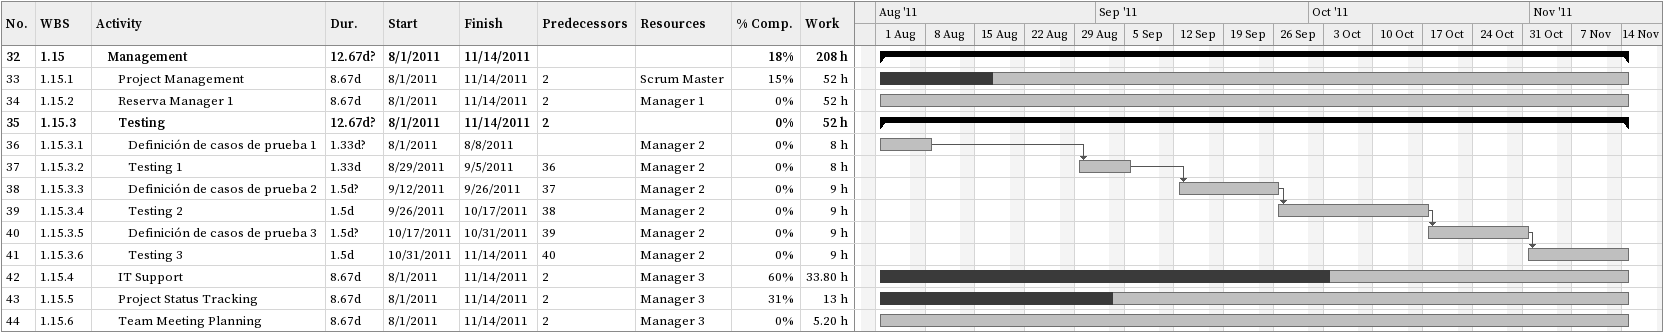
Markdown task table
| ID | WBS | Task | Duration | Start | Finish | Predecessors | Resources | % complete | Work (h) |
|---|---|---|---|---|---|---|---|---|---|
| 32 | 1.15 | **Management** | 12.67d? | 2011-08-01 | 2011-11-14 |  |  | 18 | 208 |
| 33 | 1.15.1 | Project Management | 8.67d | 2011-08-01 | 2011-11-14 | 2 | Scrum Master | 15 | 52 |
| 34 | 1.15.2 | Reserva Manager 1 | 8.67d | 2011-08-01 | 2011-11-14 | 2 | Manager 1 | 0 | 52 |
| 35 | 1.15.3 | **Testing** | 12.67d? | 2011-08-01 | 2011-11-14 | 2 |  | 0 | 52 |
| 36 | 1.15.3.1 | Definición de casos de prueba 1 | 1.33d? | 2011-08-01 | 2011-08-08 |  | Manager 2 | 0 | 8 |
| 37 | 1.15.3.2 | Testing 1 | 1.33d | 2011-08-29 | 2011-09-05 | 36 | Manager 2 | 0 | 8 |
| 38 | 1.15.3.3 | Definición de casos de prueba 2 | 1.5d? | 2011-09-12 | 2011-09-26 | 37 | Manager 2 | 0 | 9 |
| 39 | 1.15.3.4 | Testing 2 | 1.5d | 2011-09-26 | 2011-10-17 | 38 | Manager 2 | 0 | 9 |
| 40 | 1.15.3.5 | Definición de casos de prueba 3 | 1.5d? | 2011-10-17 | 2011-10-31 | 39 | Manager 2 | 0 | 9 |
| 41 | 1.15.3.6 | Testing 3 | 1.5d | 2011-10-31 | 2011-11-14 | 40 | Manager 2 | 0 | 9 |
| 42 | 1.15.4 | IT Support | 8.67d | 2011-08-01 | 2011-11-14 | 2 | Manager 3 | 60 | 33.80 |
| 43 | 1.15.5 | Project Status Tracking | 8.67d | 2011-08-01 | 2011-11-14 | 2 | Manager 3 | 31 | 13 |
| 44 | 1.15.6 | Team Meeting Planning | 8.67d | 2011-08-01 | 2011-11-14 | 2 | Manager 3 | 0 | 5.20 |
